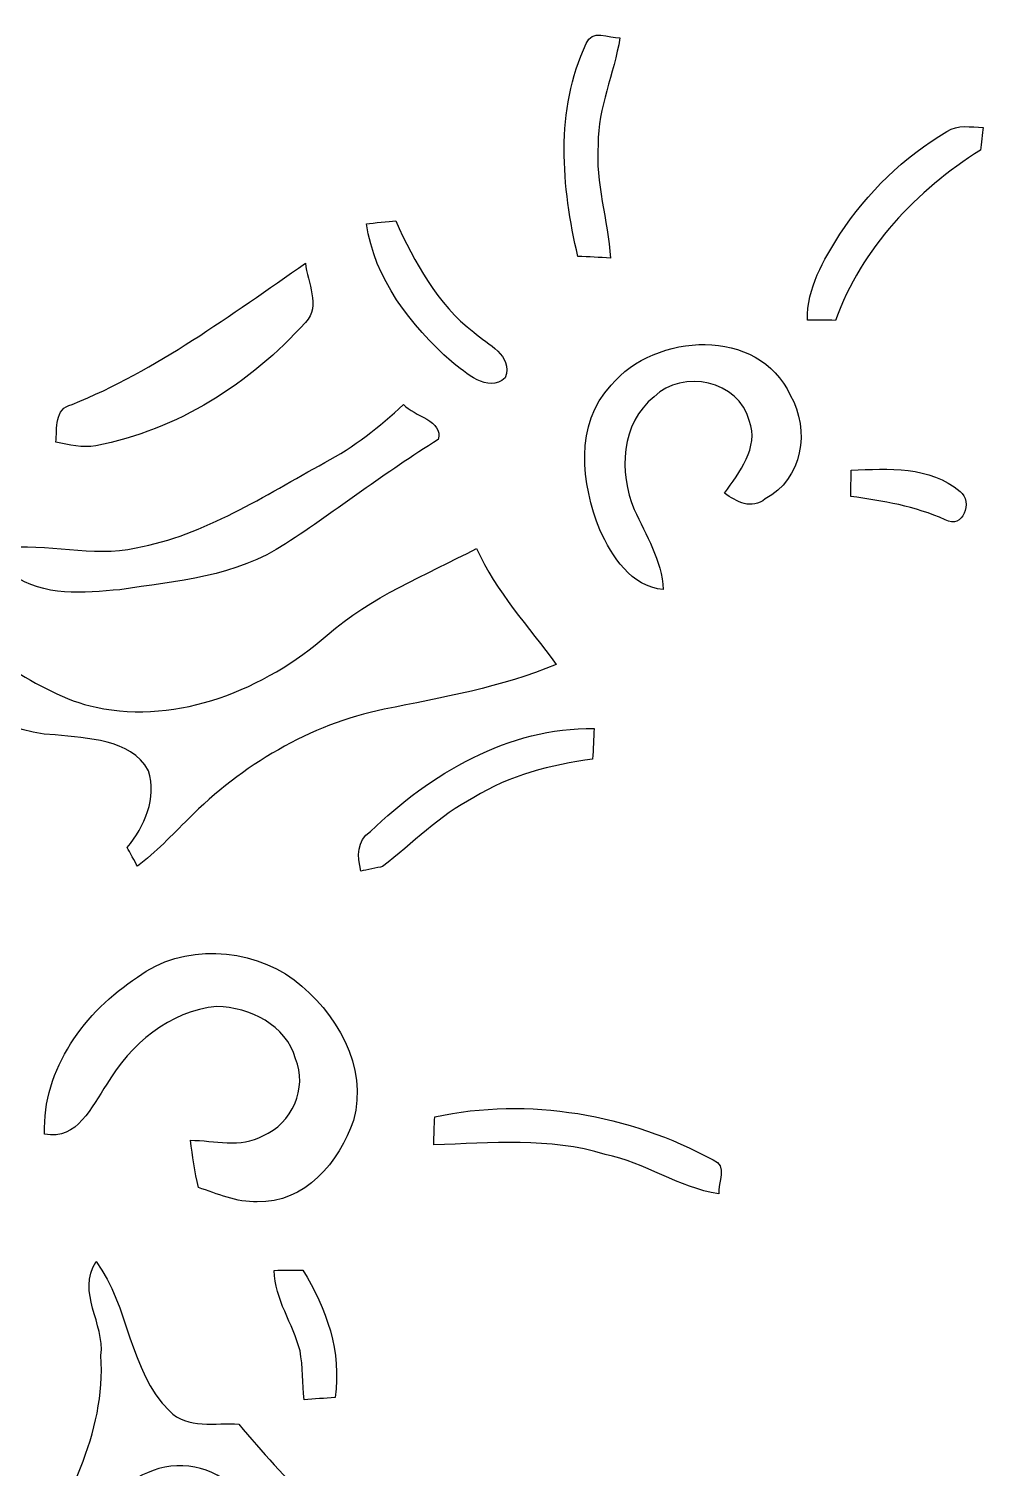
# Model space of a CAD drawing. Header units: centimetres. Extents: x -13.3 to 13.2, y -12.9 to 13.
# Drawn here: x 8.81 to 12.98, y -4.3 to 1.99 of the extents above; entities that cross this region are included whole.
import ezdxf

# ---------------------------------------------------------------- set-up
doc = ezdxf.new("R2010")
doc.units = ezdxf.units.CM
doc.header["$MEASUREMENT"] = 0
doc.layers.add('Camada 1', color=7, linetype='Continuous')

msp = doc.modelspace()

# ---------------------------------------------------------------- linework, layer by layer
at = {"layer": 'Camada 1', "color": 156}
for points, knots in [([(11.24479, 1.92263), (11.24479, 1.92263), (11.24479, 1.92263), (11.24479, 1.92263), (11.24479, 1.92263), (11.10862, 1.633), (11.13683, 1.29611), (11.20844, 0.99272), (11.20844, 0.99272), (11.25573, 0.9913), (11.30299, 0.98882), (11.35097, 0.98531), (11.35097, 0.98531), (11.34039, 1.15217), (11.28394, 1.31409), (11.297, 1.48271), (11.297, 1.48271), (11.29595, 1.64324), (11.3665, 1.79105), (11.39189, 1.94697), (11.39189, 1.94697), (11.34426, 1.94734), (11.26737, 1.9872), (11.24479, 1.92263)], [0, 0, 0, 0, 0.1428571, 0.1428571, 0.1428571, 0.1428571, 0.2857143, 0.2857143, 0.2857143, 0.2857143, 0.4285714, 0.4285714, 0.4285714, 0.4285714, 0.5714286, 0.5714286, 0.5714286, 0.5714286, 0.7142857, 0.7142857, 0.7142857, 0.7142857, 1, 1, 1, 1]), ([(12.8203, 1.53811), (12.8203, 1.53811), (12.8203, 1.53811), (12.8203, 1.53811), (12.8203, 1.53811), (12.63261, 1.42769), (12.47174, 1.27212), (12.35321, 1.08973), (12.35321, 1.08973), (12.2809, 0.97649), (12.20893, 0.85407), (12.21105, 0.71508), (12.21105, 0.71508), (12.25161, 0.71437), (12.29254, 0.71402), (12.33382, 0.71366), (12.33382, 0.71366), (12.44811, 1.02975), (12.68659, 1.28023), (12.9674, 1.45767), (12.9674, 1.45767), (12.97023, 1.48237), (12.97622, 1.53175), (12.97905, 1.55645), (12.97905, 1.55645), (12.92542, 1.55716), (12.86722, 1.57091), (12.8203, 1.53811)], [0, 0, 0, 0, 0.125, 0.125, 0.125, 0.125, 0.25, 0.25, 0.25, 0.25, 0.375, 0.375, 0.375, 0.375, 0.5, 0.5, 0.5, 0.5, 0.625, 0.625, 0.625, 0.625, 0.75, 0.75, 0.75, 0.75, 1, 1, 1, 1]), ([(10.28522, 1.13595), (10.28522, 1.13595), (10.28522, 1.13595), (10.28522, 1.13595), (10.28522, 1.13595), (10.3184, 0.8957), (10.47925, 0.69074), (10.656, 0.5334), (10.656, 0.5334), (10.7202, 0.48541), (10.81156, 0.39404), (10.8913, 0.46214), (10.8913, 0.46214), (10.92553, 0.56549), (10.8151, 0.60537), (10.75407, 0.6618), (10.75407, 0.6618), (10.59215, 0.78422), (10.49548, 0.96767), (10.41259, 1.14828), (10.41259, 1.14828), (10.38083, 1.14511), (10.31699, 1.13911), (10.28522, 1.13595)], [0, 0, 0, 0, 0.1428571, 0.1428571, 0.1428571, 0.1428571, 0.2857143, 0.2857143, 0.2857143, 0.2857143, 0.4285714, 0.4285714, 0.4285714, 0.4285714, 0.5714286, 0.5714286, 0.5714286, 0.5714286, 0.7142857, 0.7142857, 0.7142857, 0.7142857, 1, 1, 1, 1]), ([(8.99865, 0.34571), (8.99865, 0.34571), (8.99865, 0.34571), (8.99865, 0.34571), (8.99865, 0.34571), (8.91962, 0.32948), (8.93444, 0.24129), (8.92844, 0.18097), (8.92844, 0.18097), (8.9856, 0.17144), (9.04416, 0.1538), (9.10271, 0.16615), (9.10271, 0.16615), (9.45832, 0.23247), (9.77793, 0.43921), (10.01854, 0.70484), (10.01854, 0.70484), (10.08698, 0.77576), (10.02558, 0.88018), (10.01854, 0.96307), (10.01854, 0.96307), (9.6915, 0.73766), (9.36907, 0.49671), (8.99865, 0.34571)], [0, 0, 0, 0, 0.1428571, 0.1428571, 0.1428571, 0.1428571, 0.2857143, 0.2857143, 0.2857143, 0.2857143, 0.4285714, 0.4285714, 0.4285714, 0.4285714, 0.5714286, 0.5714286, 0.5714286, 0.5714286, 0.7142857, 0.7142857, 0.7142857, 0.7142857, 1, 1, 1, 1]), ([(11.35415, 0.43003), (11.35415, 0.43003), (11.35415, 0.43003), (11.35415, 0.43003), (11.35415, 0.43003), (11.19046, 0.26034), (11.22539, -0.0007), (11.3037, -0.20179), (11.3037, -0.20179), (11.35837, -0.31784), (11.43987, -0.45013), (11.58168, -0.46214), (11.58168, -0.46214), (11.57569, -0.33372), (11.50443, -0.22577), (11.45433, -0.11219), (11.45433, -0.11219), (11.3866, 0.04903), (11.39613, 0.26423), (11.54182, 0.37994), (11.54182, 0.37994), (11.66529, 0.50165), (11.91294, 0.45013), (11.95704, 0.27552), (11.95704, 0.27552), (12.0015, 0.15699), (11.9126, 0.05009), (11.84945, -0.04163), (11.84945, -0.04163), (11.90025, -0.07866), (11.96903, -0.11535), (12.02689, -0.06667), (12.02689, -0.06667), (12.18881, 0.01939), (12.2248, 0.23459), (12.1359, 0.38664), (12.1359, 0.38664), (11.99938, 0.68686), (11.5443, 0.6618), (11.35415, 0.43003)], [0, 0, 0, 0, 0.0909091, 0.0909091, 0.0909091, 0.0909091, 0.1818182, 0.1818182, 0.1818182, 0.1818182, 0.2727273, 0.2727273, 0.2727273, 0.2727273, 0.3636364, 0.3636364, 0.3636364, 0.3636364, 0.4545455, 0.4545455, 0.4545455, 0.4545455, 0.5454545, 0.5454545, 0.5454545, 0.5454545, 0.6363636, 0.6363636, 0.6363636, 0.6363636, 0.7272727, 0.7272727, 0.7272727, 0.7272727, 0.8181818, 0.8181818, 0.8181818, 0.8181818, 1, 1, 1, 1]), ([(10.10355, 0.09243), (10.10355, 0.09243), (10.10355, 0.09243), (10.10355, 0.09243), (10.10355, 0.09243), (9.83862, -0.0515), (9.57967, -0.22472), (9.2784, -0.2801), (9.2784, -0.2801), (9.08507, -0.32385), (8.88965, -0.25505), (8.69526, -0.28222), (8.69526, -0.28222), (8.70444, -0.32244), (8.71889, -0.36125), (8.73865, -0.39792), (8.73865, -0.39792), (8.87448, -0.49354), (9.0505, -0.47766), (9.2075, -0.46284), (9.2075, -0.46284), (9.45479, -0.42615), (9.71727, -0.40534), (9.9314, -0.26246), (9.9314, -0.26246), (10.15717, -0.1157), (10.3692, 0.05115), (10.5985, 0.19297), (10.5985, 0.19297), (10.62248, 0.27515), (10.49197, 0.29562), (10.4468, 0.34536), (10.4468, 0.34536), (10.34133, 0.2494), (10.22948, 0.15945), (10.10355, 0.09243)], [0, 0, 0, 0, 0.1, 0.1, 0.1, 0.1, 0.2, 0.2, 0.2, 0.2, 0.3, 0.3, 0.3, 0.3, 0.4, 0.4, 0.4, 0.4, 0.5, 0.5, 0.5, 0.5, 0.6, 0.6, 0.6, 0.6, 0.7, 0.7, 0.7, 0.7, 0.8, 0.8, 0.8, 0.8, 1, 1, 1, 1]), ([(12.4026, 0.05856), (12.4026, 0.05856), (12.4026, 0.05856), (12.4026, 0.05856), (12.4026, 0.05856), (12.40155, 0.0208), (12.40084, -0.01729), (12.40048, -0.05574), (12.40048, -0.05574), (12.54125, -0.07443), (12.68201, -0.09842), (12.81289, -0.15733), (12.81289, -0.15733), (12.89156, -0.20179), (12.93529, -0.07725), (12.87814, -0.03386), (12.87814, -0.03386), (12.74655, 0.07796), (12.56383, 0.06702), (12.4026, 0.05856)], [0, 0, 0, 0, 0.1666667, 0.1666667, 0.1666667, 0.1666667, 0.3333333, 0.3333333, 0.3333333, 0.3333333, 0.5, 0.5, 0.5, 0.5, 0.6666667, 0.6666667, 0.6666667, 0.6666667, 1, 1, 1, 1]), ([(10.11307, -0.66216), (10.11307, -0.66216), (10.11307, -0.66216), (10.11307, -0.66216), (10.11307, -0.66216), (9.84074, -0.89746), (9.46572, -1.05304), (9.10378, -0.97613), (9.10378, -0.97613), (8.82755, -0.92145), (8.62646, -0.68403), (8.34531, -0.64664), (8.34531, -0.64664), (8.40598, -0.9084), (8.66527, -1.08584), (8.92562, -1.09748), (8.92562, -1.09748), (9.06814, -1.11441), (9.25018, -1.11125), (9.33272, -1.25341), (9.33272, -1.25341), (9.37012, -1.37442), (9.31615, -1.49577), (9.2396, -1.58855), (9.2396, -1.58855), (9.25089, -1.60901), (9.27311, -1.65028), (9.28404, -1.67111), (9.28404, -1.67111), (9.36483, -1.60901), (9.43539, -1.53528), (9.50701, -1.46332), (9.50701, -1.46332), (9.74054, -1.23013), (10.03618, -1.05163), (10.36214, -0.98531), (10.36214, -0.98531), (10.61614, -0.9338), (10.87366, -0.88935), (11.11425, -0.78951), (11.11425, -0.78951), (10.99361, -0.62335), (10.85003, -0.47308), (10.76607, -0.28292), (10.76607, -0.28292), (10.54276, -0.39899), (10.30464, -0.49459), (10.11307, -0.66216)], [0, 0, 0, 0, 0.0769231, 0.0769231, 0.0769231, 0.0769231, 0.1538462, 0.1538462, 0.1538462, 0.1538462, 0.2307692, 0.2307692, 0.2307692, 0.2307692, 0.3076923, 0.3076923, 0.3076923, 0.3076923, 0.3846154, 0.3846154, 0.3846154, 0.3846154, 0.4615385, 0.4615385, 0.4615385, 0.4615385, 0.5384615, 0.5384615, 0.5384615, 0.5384615, 0.6153846, 0.6153846, 0.6153846, 0.6153846, 0.6923077, 0.6923077, 0.6923077, 0.6923077, 0.7692308, 0.7692308, 0.7692308, 0.7692308, 0.8461538, 0.8461538, 0.8461538, 0.8461538, 1, 1, 1, 1]), ([(10.30216, -1.5187), (10.30216, -1.5187), (10.30216, -1.5187), (10.30216, -1.5187), (10.30216, -1.5187), (10.24183, -1.56104), (10.24395, -1.62736), (10.26089, -1.69192), (10.26089, -1.69192), (10.28452, -1.68697), (10.3318, -1.6771), (10.35543, -1.67216), (10.35543, -1.67216), (10.48666, -1.57056), (10.6045, -1.44885), (10.75336, -1.37089), (10.75336, -1.37089), (10.90999, -1.27353), (11.09098, -1.22765), (11.2723, -1.20261), (11.2723, -1.20261), (11.27548, -1.15817), (11.2776, -1.11371), (11.27936, -1.06961), (11.27936, -1.06961), (10.90648, -1.0615), (10.56357, -1.26858), (10.30216, -1.5187)], [0, 0, 0, 0, 0.125, 0.125, 0.125, 0.125, 0.25, 0.25, 0.25, 0.25, 0.375, 0.375, 0.375, 0.375, 0.5, 0.5, 0.5, 0.5, 0.625, 0.625, 0.625, 0.625, 0.75, 0.75, 0.75, 0.75, 1, 1, 1, 1]), ([(9.28475, -2.15547), (9.28475, -2.15547), (9.28475, -2.15547), (9.28475, -2.15547), (9.28475, -2.15547), (9.05474, -2.30504), (8.86882, -2.55551), (8.87871, -2.84056), (8.87871, -2.84056), (9.02441, -2.86985), (9.0819, -2.72026), (9.1507, -2.62325), (9.1507, -2.62325), (9.25264, -2.44934), (9.4241, -2.30222), (9.63153, -2.28318), (9.63153, -2.28318), (9.7744, -2.28706), (9.93457, -2.36395), (9.97549, -2.51142), (9.97549, -2.51142), (10.02875, -2.63913), (9.9589, -2.79576), (9.83261, -2.84833), (9.83261, -2.84833), (9.7349, -2.90335), (9.6206, -2.86878), (9.51547, -2.86773), (9.51547, -2.86773), (9.52465, -2.93652), (9.53557, -3.00567), (9.55038, -3.0741), (9.55038, -3.0741), (9.63365, -3.10198), (9.71727, -3.13972), (9.80756, -3.13619), (9.80756, -3.13619), (10.01323, -3.14537), (10.16811, -2.96016), (10.22772, -2.78095), (10.22772, -2.78095), (10.29475, -2.54599), (10.15083, -2.30645), (9.96914, -2.16675), (9.96914, -2.16675), (9.7737, -2.02388), (9.4816, -2.00695), (9.28475, -2.15547)], [0, 0, 0, 0, 0.0769231, 0.0769231, 0.0769231, 0.0769231, 0.1538462, 0.1538462, 0.1538462, 0.1538462, 0.2307692, 0.2307692, 0.2307692, 0.2307692, 0.3076923, 0.3076923, 0.3076923, 0.3076923, 0.3846154, 0.3846154, 0.3846154, 0.3846154, 0.4615385, 0.4615385, 0.4615385, 0.4615385, 0.5384615, 0.5384615, 0.5384615, 0.5384615, 0.6153846, 0.6153846, 0.6153846, 0.6153846, 0.6923077, 0.6923077, 0.6923077, 0.6923077, 0.7692308, 0.7692308, 0.7692308, 0.7692308, 0.8461538, 0.8461538, 0.8461538, 0.8461538, 1, 1, 1, 1]), ([(10.58298, -2.76542), (10.58298, -2.76542), (10.58298, -2.76542), (10.58298, -2.76542), (10.58298, -2.76542), (10.58121, -2.80563), (10.57945, -2.84656), (10.57875, -2.88712), (10.57875, -2.88712), (10.82886, -2.88183), (11.08428, -2.85396), (11.32804, -2.92946), (11.32804, -2.92946), (11.50126, -2.96403), (11.64836, -3.07552), (11.8237, -3.10161), (11.8237, -3.10161), (11.82088, -3.05435), (11.86356, -2.97602), (11.79971, -2.9538), (11.79971, -2.9538), (11.43212, -2.75412), (10.99397, -2.67723), (10.58298, -2.76542)], [0, 0, 0, 0, 0.1428571, 0.1428571, 0.1428571, 0.1428571, 0.2857143, 0.2857143, 0.2857143, 0.2857143, 0.4285714, 0.4285714, 0.4285714, 0.4285714, 0.5714286, 0.5714286, 0.5714286, 0.5714286, 0.7142857, 0.7142857, 0.7142857, 0.7142857, 1, 1, 1, 1]), ([(9.10378, -3.39794), (9.10378, -3.39794), (9.10378, -3.39794), (9.10378, -3.39794), (9.10378, -3.39794), (9.01734, -3.53413), (9.14293, -3.66642), (9.12495, -3.80858), (9.12495, -3.80858), (9.14681, -4.15079), (8.97361, -4.46088), (8.79934, -4.74169), (8.79934, -4.74169), (8.67833, -4.93888), (8.4709, -5.05142), (8.2938, -5.19041), (8.2938, -5.19041), (8.41869, -5.23804), (8.56192, -5.22145), (8.67233, -5.1449), (8.67233, -5.1449), (8.87411, -5.02179), (8.96338, -4.79354), (9.0812, -4.60058), (9.0812, -4.60058), (9.14788, -4.49579), (9.20433, -4.36703), (9.3285, -4.32011), (9.3285, -4.32011), (9.4562, -4.2612), (9.6213, -4.288), (9.71444, -4.39596), (9.71444, -4.39596), (9.76841, -4.48839), (9.73596, -4.59916), (9.7409, -4.70005), (9.7409, -4.70005), (9.83368, -4.705), (9.94409, -4.72827), (10.01888, -4.65596), (10.01888, -4.65596), (10.07285, -4.60869), (10.11483, -4.50708), (10.04534, -4.45523), (10.04534, -4.45523), (9.93386, -4.34445), (9.82768, -4.22909), (9.72784, -4.1081), (9.72784, -4.1081), (9.62625, -4.09999), (9.50277, -4.13137), (9.42374, -4.05024), (9.42374, -4.05024), (9.2456, -3.87208), (9.24984, -3.59409), (9.10378, -3.39794)], [0, 0, 0, 0, 0.0666667, 0.0666667, 0.0666667, 0.0666667, 0.1333333, 0.1333333, 0.1333333, 0.1333333, 0.2, 0.2, 0.2, 0.2, 0.2666667, 0.2666667, 0.2666667, 0.2666667, 0.3333333, 0.3333333, 0.3333333, 0.3333333, 0.4, 0.4, 0.4, 0.4, 0.4666667, 0.4666667, 0.4666667, 0.4666667, 0.5333333, 0.5333333, 0.5333333, 0.5333333, 0.6, 0.6, 0.6, 0.6, 0.6666667, 0.6666667, 0.6666667, 0.6666667, 0.7333333, 0.7333333, 0.7333333, 0.7333333, 0.8, 0.8, 0.8, 0.8, 0.8666667, 0.8666667, 0.8666667, 0.8666667, 1, 1, 1, 1]), ([(9.88201, -3.43605), (9.88201, -3.43605), (9.88201, -3.43605), (9.88201, -3.43605), (9.88201, -3.43605), (9.88447, -3.5634), (9.9635, -3.66818), (9.99455, -3.78777), (9.99455, -3.78777), (10.0076, -3.85797), (10.00583, -3.92994), (10.01218, -4.00156), (10.01218, -4.00156), (10.05699, -3.99803), (10.10214, -3.99486), (10.14764, -3.99133), (10.14764, -3.99133), (10.17729, -3.79236), (10.11061, -3.6015), (10.00653, -3.435), (10.00653, -3.435), (9.9649, -3.43534), (9.92328, -3.4357), (9.88201, -3.43605)], [0, 0, 0, 0, 0.1428571, 0.1428571, 0.1428571, 0.1428571, 0.2857143, 0.2857143, 0.2857143, 0.2857143, 0.4285714, 0.4285714, 0.4285714, 0.4285714, 0.5714286, 0.5714286, 0.5714286, 0.5714286, 0.7142857, 0.7142857, 0.7142857, 0.7142857, 1, 1, 1, 1])]:
    msp.add_open_spline(points, degree=3, knots=knots, dxfattribs=at)

doc.saveas('drawing.dxf')
